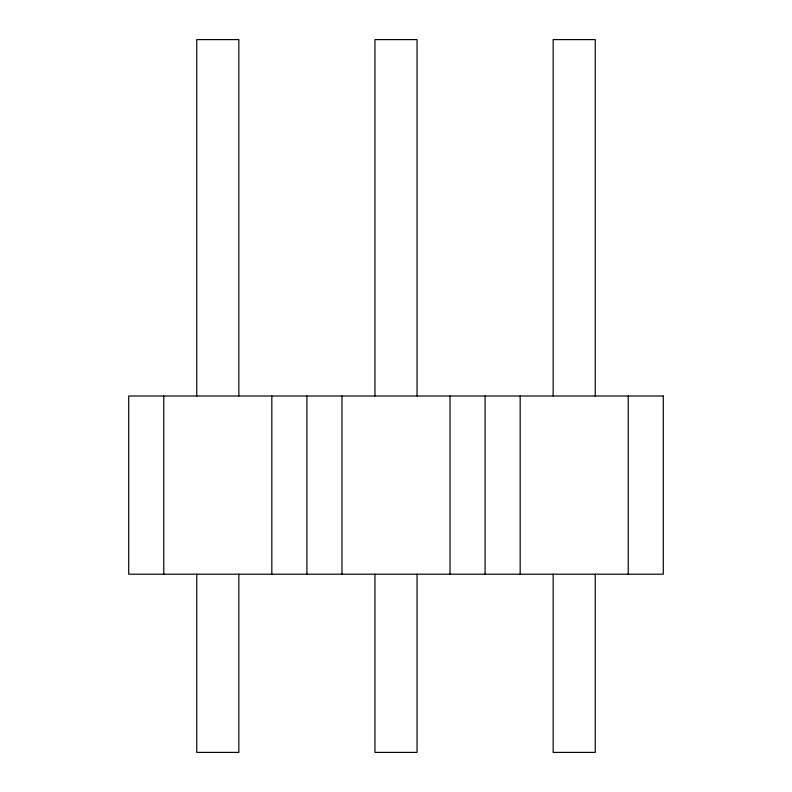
<?xml version="1.0" encoding="UTF-8"?>
<svg xmlns="http://www.w3.org/2000/svg" width="792" height="792" viewBox="0 0 792 792"><rect width="100%" height="100%" fill="white"/><g stroke="black" fill="none" stroke-linecap="round" stroke-linejoin="round"><path stroke-width="1.19" d="M628.224 396L628.224 574.2M595.247 396L595.247 39.6L553.153 39.6L553.153 396M595.247 574.2L595.247 752.4L553.153 752.4L553.153 574.2M520.176 396L520.176 574.2M485.1 396L485.1 574.2M450.024 396L450.024 574.2M417.047 396L417.047 39.6L374.953 39.6L374.953 396M417.047 574.2L417.047 752.4L374.953 752.4L374.953 574.2M341.976 396L341.976 574.2M306.9 396L306.9 574.2M271.824 396L271.824 574.2M238.847 396L238.847 39.6L196.753 39.6L196.753 396M238.847 574.2L238.847 752.4L196.753 752.4L196.753 574.2M163.776 396L163.776 574.2M663.3 396L128.7 396L128.7 574.2L663.3 574.2L663.3 396"/></g></svg>
